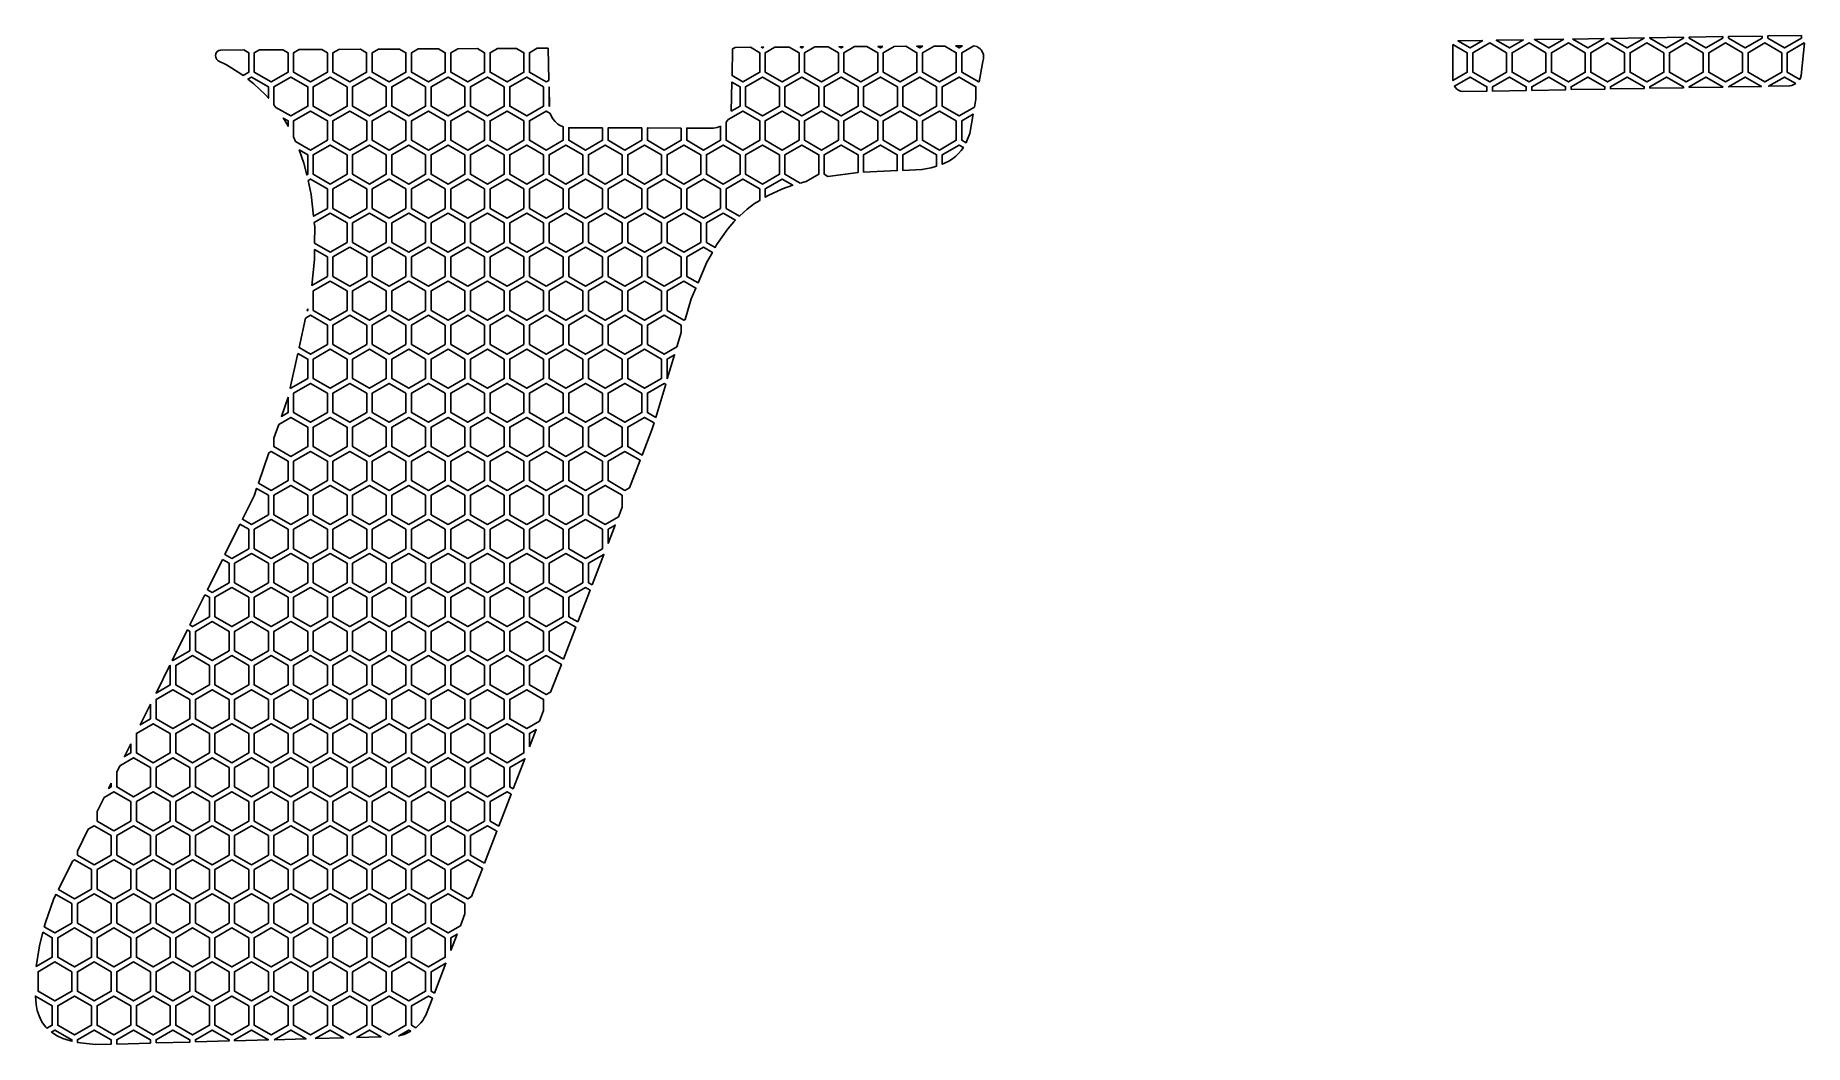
# Model space of a CAD drawing. Header units: millimetres. Extents: x 21 to 180, y -293 to -202.
import ezdxf

# ---------------------------------------------------------------- set-up
doc = ezdxf.new("R2010")
doc.units = ezdxf.units.MM

# ---------------------------------------------------------------- blocks, each defined once
blk = doc.blocks.new('HEX')
blk.add_lwpolyline([(1.516, 0.875), (0, 1.75), (-1.516, 0.875), (-1.516, -0.875), (0, -1.75), (1.516, -0.875)], close=True)

msp = doc.modelspace()

# ---------------------------------------------------------------- linework, layer by layer
for points in [[(39.214, -205.459), (37.92, -204.668), (37.179, -204.292), (37.1, -204.237), (37.037, -204.173), (36.97, -204.062), (36.943, -203.983), (36.927, -203.859), (36.966, -203.655), (37.025, -203.544), (37.079, -203.48), (37.226, -203.377), (37.398, -203.333), (39.469, -203.322), (39.911, -203.577), (39.911, -205.327), (39.414, -205.614), (39.214, -205.459)], [(42.968, -203.303), (43.442, -203.577), (43.442, -205.327), (41.927, -206.202), (40.411, -205.327), (40.411, -203.577), (40.866, -203.314), (42.968, -203.303)], [(46.467, -203.284), (46.973, -203.577), (46.973, -205.327), (45.458, -206.202), (43.942, -205.327), (43.942, -203.577), (44.43, -203.295), (46.467, -203.284)], [(49.965, -203.266), (50.504, -203.577), (50.504, -205.327), (48.989, -206.202), (47.473, -205.327), (47.473, -203.577), (47.994, -203.276), (49.965, -203.266)], [(53.464, -203.247), (54.036, -203.577), (54.036, -205.327), (52.52, -206.202), (51.004, -205.327), (51.004, -203.577), (51.558, -203.257), (53.464, -203.247)], [(56.963, -203.228), (57.567, -203.577), (57.567, -205.327), (56.051, -206.202), (54.536, -205.327), (54.536, -203.577), (55.122, -203.238), (56.963, -203.228)], [(60.462, -203.21), (61.098, -203.577), (61.098, -205.327), (59.582, -206.202), (58.067, -205.327), (58.067, -203.577), (58.686, -203.219), (60.462, -203.21)], [(63.96, -203.191), (64.629, -203.577), (64.629, -205.327), (63.113, -206.202), (61.598, -205.327), (61.598, -203.577), (62.25, -203.2), (63.96, -203.191)], [(66.809, -203.176), (66.88, -206.066), (66.644, -206.202), (65.129, -205.327), (65.129, -203.577), (65.814, -203.181), (66.809, -203.176)], [(83.37, -203.239), (83.608, -203.102), (84.976, -203.092), (85.815, -203.577), (85.815, -205.327), (84.3, -206.202), (83.324, -205.638), (83.37, -203.239)], [(86.169, -203.084), (86.065, -203.144), (85.965, -203.086), (86.169, -203.084)], [(88.466, -203.069), (89.346, -203.577), (89.346, -205.327), (87.831, -206.202), (86.315, -205.327), (86.315, -203.577), (87.18, -203.078), (88.466, -203.069)], [(89.741, -203.06), (89.596, -203.144), (89.455, -203.062), (89.741, -203.06)], [(91.957, -203.045), (92.878, -203.577), (92.878, -205.327), (91.362, -206.202), (89.846, -205.327), (89.846, -203.577), (90.753, -203.053), (91.957, -203.045)], [(93.314, -203.036), (93.128, -203.144), (92.945, -203.039), (93.314, -203.036)], [(95.447, -203.022), (96.409, -203.577), (96.409, -205.327), (94.893, -206.202), (93.378, -205.327), (93.378, -203.577), (94.326, -203.029), (95.447, -203.022)], [(96.887, -203.012), (96.659, -203.144), (96.435, -203.015), (96.887, -203.012)], [(98.937, -202.998), (99.94, -203.577), (99.94, -205.327), (98.424, -206.202), (96.909, -205.327), (96.909, -203.577), (97.899, -203.005), (98.937, -202.998)], [(100.46, -202.988), (100.19, -203.144), (99.926, -202.991), (100.46, -202.988)], [(102.427, -202.975), (103.471, -203.577), (103.471, -205.327), (101.955, -206.202), (100.44, -205.327), (100.44, -203.577), (101.472, -202.981), (102.427, -202.975)], [(104.033, -202.964), (103.721, -203.144), (103.416, -202.968), (104.033, -202.964)], [(105.032, -202.964), (105.303, -203.031), (105.415, -203.085), (105.611, -203.229), (105.694, -203.317), (105.826, -203.518), (105.907, -203.745), (105.927, -203.866), (105.921, -204.115), (105.849, -204.366), (105.519, -206.183), (105.486, -206.202), (103.971, -205.327), (103.971, -203.577), (105.032, -202.964)], [(148.083, -202.831), (149.375, -203.577), (149.375, -205.327), (148.083, -206.073), (148.083, -202.831)], [(150.778, -202.478), (149.625, -203.144), (148.534, -202.514), (150.778, -202.478)], [(154.41, -202.42), (153.156, -203.144), (151.97, -202.459), (154.41, -202.42)], [(158.042, -202.362), (156.687, -203.144), (155.406, -202.404), (158.042, -202.362)], [(161.674, -202.304), (160.218, -203.144), (158.841, -202.349), (161.674, -202.304)], [(165.265, -202.246), (165.265, -202.269), (163.749, -203.144), (162.277, -202.294), (165.265, -202.246)], [(168.796, -202.189), (168.796, -202.269), (167.28, -203.144), (165.765, -202.269), (165.765, -202.238), (168.796, -202.189)], [(172.327, -202.133), (172.327, -202.269), (170.811, -203.144), (169.296, -202.269), (169.296, -202.181), (172.327, -202.133)], [(175.858, -202.076), (175.858, -202.269), (174.343, -203.144), (172.827, -202.269), (172.827, -202.125), (175.858, -202.076)], [(179.389, -202.019), (179.389, -202.269), (177.874, -203.144), (176.358, -202.269), (176.358, -202.068), (179.389, -202.019)], [(179.376, -205.611), (179.313, -205.822), (179.238, -205.971), (178.124, -205.327), (178.124, -203.577), (179.639, -202.702), (179.677, -202.724), (179.376, -205.611)], [(41.413, -207.358), (40.376, -206.358), (39.841, -205.945), (40.161, -205.76), (41.677, -206.635), (41.677, -207.671), (41.413, -207.358)], [(42.358, -208.489), (42.177, -208.266), (42.177, -206.635), (43.692, -205.76), (45.208, -206.635), (45.208, -208.385), (43.692, -209.26), (42.358, -208.489)], [(83.259, -208.842), (83.313, -206.21), (84.05, -206.635), (84.05, -208.385), (83.259, -208.842)], [(105.106, -208.46), (103.721, -209.26), (102.205, -208.385), (102.205, -206.635), (103.721, -205.76), (105.236, -206.635), (105.236, -207.743), (105.106, -208.46)], [(148.969, -207.065), (148.777, -207.025), (148.519, -206.901), (148.373, -206.78), (148.215, -206.574), (149.625, -205.76), (151.141, -206.635), (151.141, -207.027), (148.969, -207.065)], [(151.641, -207.019), (151.641, -206.635), (153.156, -205.76), (154.672, -206.635), (154.672, -206.966), (151.641, -207.019)], [(155.172, -206.957), (155.172, -206.635), (156.687, -205.76), (158.203, -206.635), (158.203, -206.905), (155.172, -206.957)], [(158.703, -206.896), (158.703, -206.635), (160.218, -205.76), (161.734, -206.635), (161.734, -206.844), (158.703, -206.896)], [(162.234, -206.835), (162.234, -206.635), (163.749, -205.76), (165.265, -206.635), (165.265, -206.783), (162.234, -206.835)], [(165.765, -206.774), (165.765, -206.635), (167.28, -205.76), (168.796, -206.635), (168.796, -206.722), (165.765, -206.774)], [(169.296, -206.713), (169.296, -206.635), (170.811, -205.76), (172.327, -206.635), (172.327, -206.66), (169.296, -206.713)], [(172.827, -206.652), (172.827, -206.635), (174.343, -205.76), (175.798, -206.6), (172.827, -206.652)], [(178.892, -206.348), (178.543, -206.516), (178.327, -206.557), (176.437, -206.589), (177.874, -205.76), (178.892, -206.348)], [(66.937, -208.41), (66.894, -208.385), (66.894, -206.669), (66.937, -208.41)], [(43.128, -209.617), (43.009, -209.443), (43.442, -209.693), (43.442, -210.184), (43.128, -209.617)], [(43.942, -211.143), (43.942, -209.693), (45.458, -208.818), (46.973, -209.693), (46.973, -211.443), (45.458, -212.318), (44.122, -211.547), (43.942, -211.143)], [(67.003, -209.025), (67.133, -209.358), (67.218, -209.505), (67.428, -209.771), (67.684, -209.992), (67.827, -210.084), (68.16, -210.231), (68.16, -211.443), (66.644, -212.318), (65.129, -211.443), (65.129, -209.693), (66.644, -208.818), (67.003, -209.025)], [(82.784, -209.816), (82.972, -209.585), (84.3, -208.818), (85.815, -209.693), (85.815, -211.443), (84.3, -212.318), (82.784, -211.443), (82.784, -209.816)], [(104.674, -210.84), (104.433, -211.495), (104.351, -211.662), (103.971, -211.443), (103.971, -209.693), (104.989, -209.105), (104.674, -210.84)], [(71.691, -210.326), (71.691, -211.443), (70.175, -212.318), (68.66, -211.443), (68.66, -210.316), (71.691, -210.326)], [(75.222, -210.336), (75.222, -211.443), (73.707, -212.318), (72.191, -211.443), (72.191, -210.327), (75.222, -210.336)], [(78.753, -210.347), (78.753, -211.443), (77.238, -212.318), (75.722, -211.443), (75.722, -210.338), (78.753, -210.347)], [(81.655, -210.356), (81.999, -210.293), (82.284, -210.182), (82.284, -211.443), (80.769, -212.318), (79.253, -211.443), (79.253, -210.348), (81.655, -210.356)], [(44.87, -213.508), (44.449, -212.313), (45.208, -212.751), (45.208, -214.501), (45.116, -214.554), (44.87, -213.508)], [(89.434, -215.282), (88.081, -214.501), (88.081, -212.751), (89.596, -211.876), (91.112, -212.751), (91.112, -214.501), (89.991, -215.148), (89.434, -215.282)], [(94.643, -214.332), (91.927, -214.683), (91.612, -214.501), (91.612, -212.751), (93.128, -211.876), (94.643, -212.751), (94.643, -214.332)], [(95.143, -214.301), (95.143, -212.751), (96.659, -211.876), (98.174, -212.751), (98.174, -214.173), (95.143, -214.301)], [(101.208, -213.93), (100.39, -214.08), (98.674, -214.152), (98.674, -212.751), (100.19, -211.876), (101.705, -212.751), (101.705, -213.775), (101.208, -213.93)], [(103.908, -212.371), (103.68, -212.632), (103.422, -212.875), (103.131, -213.1), (102.804, -213.306), (102.41, -213.51), (102.205, -213.598), (102.205, -212.751), (103.721, -211.876), (104.105, -212.098), (103.908, -212.371)], [(45.532, -216.326), (45.235, -215.062), (45.458, -214.934), (46.973, -215.809), (46.973, -217.559), (45.736, -218.273), (45.532, -216.326)], [(85.346, -217.137), (84.693, -217.618), (83.987, -218.253), (82.784, -217.559), (82.784, -215.809), (84.3, -214.934), (85.815, -215.809), (85.815, -216.859), (85.346, -217.137)], [(87.852, -215.82), (86.568, -216.414), (86.315, -216.564), (86.315, -215.809), (87.831, -214.934), (88.786, -215.485), (87.852, -215.82)], [(45.837, -219.231), (45.793, -218.818), (47.223, -217.992), (48.739, -218.867), (48.739, -220.617), (47.223, -221.492), (45.829, -220.687), (45.837, -219.231)], [(83.493, -218.763), (82.944, -219.413), (81.945, -220.841), (81.813, -221.076), (81.019, -220.617), (81.019, -218.867), (82.534, -217.992), (83.628, -218.623), (83.493, -218.763)], [(45.821, -222.147), (45.826, -221.262), (46.973, -221.925), (46.973, -223.675), (45.564, -224.489), (45.821, -222.147)], [(81.07, -222.395), (80.272, -224.263), (79.253, -223.675), (79.253, -221.925), (80.769, -221.05), (81.568, -221.511), (81.07, -222.395)], [(79.666, -225.683), (79.106, -227.548), (79.003, -227.608), (77.488, -226.733), (77.488, -224.983), (79.003, -224.108), (80.074, -224.726), (79.666, -225.683)], [(45.021, -227.418), (45.458, -227.166), (46.973, -228.041), (46.973, -229.791), (45.458, -230.666), (44.432, -230.074), (45.021, -227.418)], [(45.208, -226.576), (45.208, -226.733), (45.168, -226.756), (45.208, -226.576)], [(78.368, -230.014), (77.238, -230.666), (75.722, -229.791), (75.722, -228.041), (77.238, -227.166), (78.753, -228.041), (78.753, -228.727), (78.368, -230.014)], [(44.319, -230.586), (45.208, -231.099), (45.208, -232.849), (43.692, -233.724), (43.631, -233.689), (44.319, -230.586)], [(77.513, -232.864), (77.488, -232.849), (77.488, -231.099), (78.158, -230.712), (77.513, -232.864)], [(76.472, -236.34), (75.722, -235.907), (75.722, -234.157), (77.238, -233.282), (77.366, -233.356), (76.472, -236.34)], [(43.442, -234.532), (43.442, -235.907), (42.85, -236.249), (43.442, -234.532)], [(42.601, -236.97), (43.692, -236.34), (45.208, -237.215), (45.208, -238.965), (43.692, -239.84), (42.177, -238.965), (42.177, -238.201), (42.601, -236.97)], [(76.136, -237.461), (75.263, -239.719), (73.957, -238.965), (73.957, -237.215), (75.472, -236.34), (76.324, -236.832), (76.136, -237.461)], [(41.723, -239.515), (41.927, -239.398), (43.442, -240.273), (43.442, -242.023), (41.927, -242.898), (40.784, -242.238), (41.723, -239.515)], [(74.129, -242.654), (73.707, -242.898), (72.191, -242.023), (72.191, -240.273), (73.707, -239.398), (75.081, -240.191), (74.129, -242.654)], [(40.39, -243.381), (40.618, -242.72), (41.677, -243.331), (41.677, -245.081), (40.161, -245.956), (39.345, -245.485), (40.39, -243.381)], [(73.115, -245.278), (71.941, -245.956), (70.425, -245.081), (70.425, -243.331), (71.941, -242.456), (73.457, -243.331), (73.457, -244.395), (73.115, -245.278)], [(39.122, -245.933), (39.911, -246.389), (39.911, -248.139), (38.396, -249.014), (37.77, -248.653), (39.122, -245.933)], [(72.191, -247.67), (72.191, -246.389), (72.828, -246.021), (72.191, -247.67)], [(37.547, -249.101), (38.146, -249.447), (38.146, -251.197), (36.63, -252.072), (36.195, -251.821), (37.547, -249.101)], [(70.755, -251.387), (70.425, -251.197), (70.425, -249.447), (71.814, -248.645), (70.755, -251.387)], [(35.972, -252.27), (36.38, -252.505), (36.38, -254.255), (34.865, -255.13), (34.62, -254.989), (35.972, -252.27)], [(69.467, -254.721), (68.66, -254.255), (68.66, -252.505), (70.175, -251.63), (70.572, -251.859), (69.467, -254.721)], [(34.397, -255.438), (34.615, -255.563), (34.615, -257.313), (33.099, -258.188), (33.046, -258.157), (34.397, -255.438)], [(68.179, -258.055), (66.894, -257.313), (66.894, -255.563), (68.41, -254.688), (69.284, -255.193), (68.179, -258.055)], [(32.823, -258.606), (32.849, -258.621), (32.849, -260.371), (31.581, -261.103), (32.823, -258.606)], [(67.032, -261.022), (66.644, -261.246), (65.129, -260.371), (65.129, -258.621), (66.644, -257.746), (67.996, -258.527), (67.032, -261.022)], [(31.083, -262.105), (31.083, -263.429), (30.16, -263.962), (31.083, -262.105)], [(66.018, -263.647), (64.879, -264.304), (63.363, -263.429), (63.363, -261.679), (64.879, -260.804), (66.394, -261.679), (66.394, -262.672), (66.018, -263.647)], [(65.129, -265.948), (65.129, -264.737), (65.731, -264.39), (65.129, -265.948)], [(28.337, -267.631), (29.568, -266.92), (31.083, -267.795), (31.083, -269.545), (29.568, -270.42), (28.052, -269.545), (28.052, -268.203), (28.337, -267.631)], [(29.318, -265.657), (29.318, -266.487), (28.739, -266.821), (29.318, -265.657)], [(63.67, -269.722), (63.363, -269.545), (63.363, -267.795), (64.717, -267.014), (63.67, -269.722)], [(26.915, -270.49), (27.802, -269.978), (29.318, -270.853), (29.318, -272.603), (27.802, -273.478), (26.287, -272.603), (26.287, -271.755), (26.915, -270.49)], [(27.552, -269.209), (27.552, -269.545), (27.318, -269.681), (27.552, -269.209)], [(62.382, -273.056), (61.598, -272.603), (61.598, -270.853), (63.113, -269.978), (63.488, -270.195), (62.382, -273.056)], [(25.494, -273.349), (26.037, -273.036), (27.552, -273.911), (27.552, -275.661), (26.037, -276.536), (24.521, -275.661), (24.521, -275.307), (25.494, -273.349)], [(61.094, -276.39), (59.832, -275.661), (59.832, -273.911), (61.348, -273.036), (62.2, -273.528), (61.094, -276.39)], [(24.073, -276.209), (24.271, -276.094), (25.787, -276.969), (25.787, -278.719), (24.271, -279.594), (22.81, -278.75), (24.073, -276.209)], [(59.935, -279.391), (59.582, -279.594), (58.067, -278.719), (58.067, -276.969), (59.582, -276.094), (60.912, -276.862), (59.935, -279.391)], [(21.645, -281.709), (22.363, -279.65), (22.587, -279.199), (24.021, -280.027), (24.021, -281.777), (22.506, -282.652), (21.545, -282.097), (21.645, -281.709)], [(58.921, -282.015), (57.817, -282.652), (56.301, -281.777), (56.301, -280.027), (57.817, -279.152), (59.332, -280.027), (59.332, -280.95), (58.921, -282.015)], [(21.102, -283.81), (21.415, -282.6), (22.256, -283.085), (22.256, -284.835), (20.823, -285.663), (21.102, -283.81)], [(58.067, -284.225), (58.067, -283.085), (58.634, -282.758), (58.067, -284.225)], [(56.586, -288.058), (56.301, -287.893), (56.301, -286.143), (57.62, -285.382), (56.586, -288.058)], [(21.687, -291.124), (21.399, -290.744), (21.277, -290.538), (21.073, -290.096), (20.919, -289.613), (20.811, -289.089), (20.745, -288.329), (22.256, -289.201), (22.256, -290.951), (21.783, -291.224), (21.687, -291.124)], [(55.815, -290.053), (55.683, -290.29), (55.535, -290.514), (55.37, -290.725), (55.192, -290.922), (54.917, -291.171), (54.536, -290.951), (54.536, -289.201), (56.051, -288.326), (56.404, -288.53), (55.815, -290.053)], [(23.821, -292.336), (23.215, -292.137), (22.689, -291.898), (22.178, -291.573), (22.506, -291.384), (24.021, -292.259), (24.021, -292.382), (23.821, -292.336)], [(26.159, -292.692), (24.521, -292.496), (24.521, -292.259), (26.037, -291.384), (27.552, -292.259), (27.552, -292.654), (26.159, -292.692)], [(28.052, -292.641), (28.052, -292.259), (29.568, -291.384), (31.083, -292.259), (31.083, -292.558), (28.052, -292.641)], [(31.583, -292.544), (31.583, -292.259), (33.099, -291.384), (34.615, -292.259), (34.615, -292.461), (31.583, -292.544)], [(35.115, -292.447), (35.115, -292.259), (36.63, -291.384), (38.146, -292.259), (38.146, -292.364), (35.115, -292.447)], [(38.646, -292.351), (38.646, -292.259), (40.161, -291.384), (41.677, -292.259), (38.646, -292.351)], [(42.186, -292.254), (43.692, -291.384), (45.062, -292.175), (42.186, -292.254)], [(45.893, -292.152), (47.223, -291.384), (48.433, -292.083), (45.893, -292.152)], [(49.6, -292.051), (50.754, -291.384), (51.805, -291.991), (49.6, -292.051)], [(54.465, -291.488), (54.11, -291.674), (53.863, -291.773), (53.381, -291.907), (54.286, -291.384), (54.465, -291.488)]]:
    msp.add_lwpolyline(points, close=True)

# ---------------------------------------------------------------- block references
for p in [(151.391, -204.452), (154.922, -204.452), (158.453, -204.452), (161.984, -204.452), (165.515, -204.452), (169.046, -204.452), (172.577, -204.452), (176.108, -204.452), (47.223, -207.51), (50.754, -207.51), (54.286, -207.51), (57.817, -207.51), (61.348, -207.51), (64.879, -207.51), (86.065, -207.51), (89.596, -207.51), (93.128, -207.51), (96.659, -207.51), (100.19, -207.51), (48.989, -210.568), (52.52, -210.568), (56.051, -210.568), (59.582, -210.568), (63.113, -210.568), (87.831, -210.568), (91.362, -210.568), (94.893, -210.568), (98.424, -210.568), (101.955, -210.568), (47.223, -213.626), (50.754, -213.626), (54.286, -213.626), (57.817, -213.626), (61.348, -213.626), (64.879, -213.626), (68.41, -213.626), (71.941, -213.626), (75.472, -213.626), (79.003, -213.626), (82.534, -213.626), (86.065, -213.626), (48.989, -216.684), (52.52, -216.684), (56.051, -216.684), (59.582, -216.684), (63.113, -216.684), (66.644, -216.684), (70.175, -216.684), (73.707, -216.684), (77.238, -216.684), (80.769, -216.684), (50.754, -219.742), (54.286, -219.742), (57.817, -219.742), (61.348, -219.742), (64.879, -219.742), (68.41, -219.742), (71.941, -219.742), (75.472, -219.742), (79.003, -219.742), (48.989, -222.8), (52.52, -222.8), (56.051, -222.8), (59.582, -222.8), (63.113, -222.8), (66.644, -222.8), (70.175, -222.8), (73.707, -222.8), (77.238, -222.8), (47.223, -225.858), (50.754, -225.858), (54.286, -225.858), (57.817, -225.858), (61.348, -225.858), (64.879, -225.858), (68.41, -225.858), (71.941, -225.858), (75.472, -225.858), (48.989, -228.916), (52.52, -228.916), (56.051, -228.916), (59.582, -228.916), (63.113, -228.916), (66.644, -228.916), (70.175, -228.916), (73.707, -228.916), (47.223, -231.974), (50.754, -231.974), (54.286, -231.974), (57.817, -231.974), (61.348, -231.974), (64.879, -231.974), (68.41, -231.974), (71.941, -231.974), (75.472, -231.974), (45.458, -235.032), (48.989, -235.032), (52.52, -235.032), (56.051, -235.032), (59.582, -235.032), (63.113, -235.032), (66.644, -235.032), (70.175, -235.032), (73.707, -235.032), (47.223, -238.09), (50.754, -238.09), (54.286, -238.09), (57.817, -238.09), (61.348, -238.09), (64.879, -238.09), (68.41, -238.09), (71.941, -238.09), (45.458, -241.148), (48.989, -241.148), (52.52, -241.148), (56.051, -241.148), (59.582, -241.148), (63.113, -241.148), (66.644, -241.148), (70.175, -241.148), (43.692, -244.206), (47.223, -244.206), (50.754, -244.206), (54.286, -244.206), (57.817, -244.206), (61.348, -244.206), (64.879, -244.206), (68.41, -244.206), (41.927, -247.264), (45.458, -247.264), (48.989, -247.264), (52.52, -247.264), (56.051, -247.264), (59.582, -247.264), (63.113, -247.264), (66.644, -247.264), (70.175, -247.264), (40.161, -250.322), (43.692, -250.322), (47.223, -250.322), (50.754, -250.322), (54.286, -250.322), (57.817, -250.322), (61.348, -250.322), (64.879, -250.322), (68.41, -250.322), (38.396, -253.38), (41.927, -253.38), (45.458, -253.38), (48.989, -253.38), (52.52, -253.38), (56.051, -253.38), (59.582, -253.38), (63.113, -253.38), (66.644, -253.38), (36.63, -256.438), (40.161, -256.438), (43.692, -256.438), (47.223, -256.438), (50.754, -256.438), (54.286, -256.438), (57.817, -256.438), (61.348, -256.438), (64.879, -256.438), (34.865, -259.496), (38.396, -259.496), (41.927, -259.496), (45.458, -259.496), (48.989, -259.496), (52.52, -259.496), (56.051, -259.496), (59.582, -259.496), (63.113, -259.496), (33.099, -262.554), (36.63, -262.554), (40.161, -262.554), (43.692, -262.554), (47.223, -262.554), (50.754, -262.554), (54.286, -262.554), (57.817, -262.554), (61.348, -262.554), (31.333, -265.612), (34.865, -265.612), (38.396, -265.612), (41.927, -265.612), (45.458, -265.612), (48.989, -265.612), (52.52, -265.612), (56.051, -265.612), (59.582, -265.612), (63.113, -265.612), (33.099, -268.67), (36.63, -268.67), (40.161, -268.67), (43.692, -268.67), (47.223, -268.67), (50.754, -268.67), (54.286, -268.67), (57.817, -268.67), (61.348, -268.67), (31.333, -271.728), (34.865, -271.728), (38.396, -271.728), (41.927, -271.728), (45.458, -271.728), (48.989, -271.728), (52.52, -271.728), (56.051, -271.728), (59.582, -271.728), (29.568, -274.786), (33.099, -274.786), (36.63, -274.786), (40.161, -274.786), (43.692, -274.786), (47.223, -274.786), (50.754, -274.786), (54.286, -274.786), (57.817, -274.786), (27.802, -277.844), (31.333, -277.844), (34.865, -277.844), (38.396, -277.844), (41.927, -277.844), (45.458, -277.844), (48.989, -277.844), (52.52, -277.844), (56.051, -277.844), (26.037, -280.902), (29.568, -280.902), (33.099, -280.902), (36.63, -280.902), (40.161, -280.902), (43.692, -280.902), (47.223, -280.902), (50.754, -280.902), (54.286, -280.902), (24.271, -283.96), (27.802, -283.96), (31.333, -283.96), (34.865, -283.96), (38.396, -283.96), (41.927, -283.96), (45.458, -283.96), (48.989, -283.96), (52.52, -283.96), (56.051, -283.96), (22.506, -287.018), (26.037, -287.018), (29.568, -287.018), (33.099, -287.018), (36.63, -287.018), (40.161, -287.018), (43.692, -287.018), (47.223, -287.018), (50.754, -287.018), (54.286, -287.018), (24.271, -290.076), (27.802, -290.076), (31.333, -290.076), (34.865, -290.076), (38.396, -290.076), (41.927, -290.076), (45.458, -290.076), (48.989, -290.076), (52.52, -290.076)]:
    msp.add_blockref('HEX', p)

doc.saveas('drawing.dxf')
